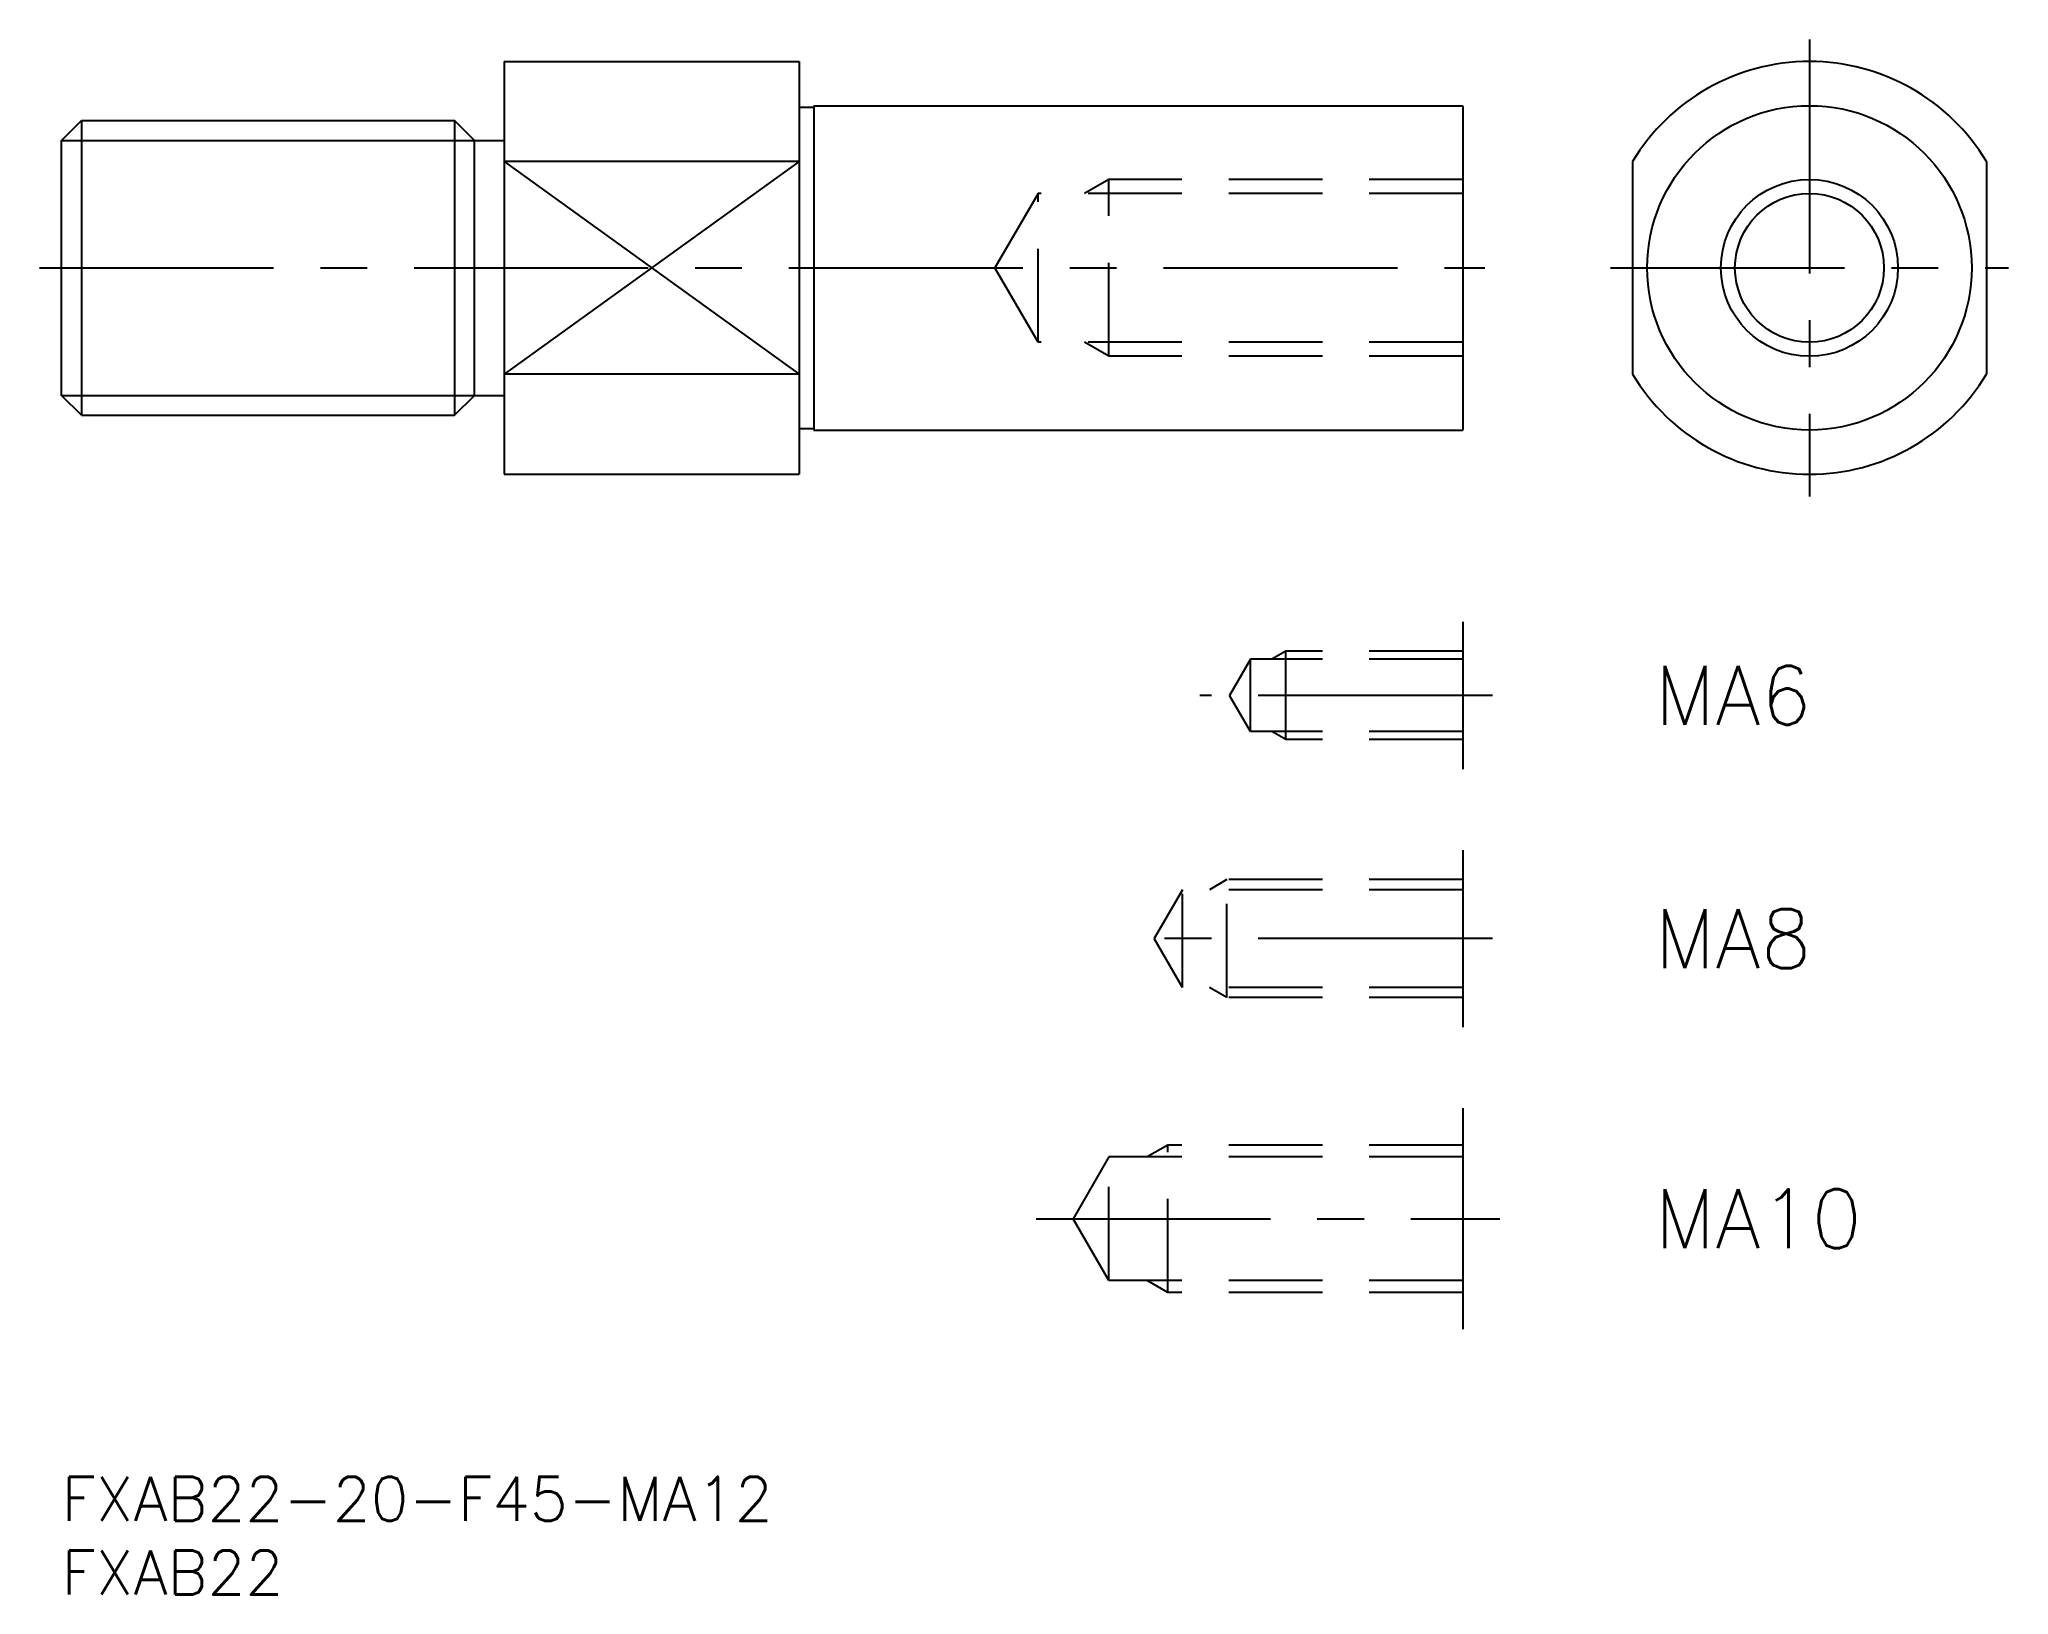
# Model space of a CAD drawing. Extents: x -1 to 132, y -8 to 98.
import ezdxf

# ---------------------------------------------------------------- set-up
doc = ezdxf.new("R2010")
doc.units = 0
doc.header["$LTSCALE"] = 0.5
doc.linetypes.add('CENTER', pattern=[50.8, 31.75, -6.35, 6.35, -6.35])
doc.linetypes.add('DASHED', pattern=[19.05, 12.7, -6.35])
for name, color, linetype in [('MSM_CENTER', 1, 'CENTER'), ('MSM_CONTINUOUS', 7, 'CONTINUOUS'), ('MSM_DASHED', 4, 'DASHED'), ('MSM_NARROW', 5, 'CONTINUOUS'), ('MSM_PART_NUMBER', 7, 'CONTINUOUS')]:
    doc.layers.add(name, color=color, linetype=linetype)
doc.styles.get("Standard").update_dxf_attribs({"font": 'txt.shx', "height": 3, "bigfont": 'bigfont.shx'})

# ---------------------------------------------------------------- blocks, each defined once
blk = doc.blocks.new('*U4')
at = {"layer": 'MSM_PART_NUMBER'}
blk.add_text('FXAB22-20-F45-MA12', height=3, dxfattribs=at).set_placement((0, -3))
blk = doc.blocks.new('*U5')
at = {"layer": 'MSM_PART_NUMBER'}
blk.add_text('FXAB22', height=3, dxfattribs=at).set_placement((0, -8))
blk = doc.blocks.new('*U6')
at = {"layer": 'MSM_PART_NUMBER'}
blk.add_text('MA10', height=4, dxfattribs=at).set_placement((108, 15.5))
blk = doc.blocks.new('*U7')
at = {"layer": 'MSM_PART_NUMBER'}
blk.add_text('MA8', height=4, dxfattribs=at).set_placement((108, 34.5))
blk = doc.blocks.new('*U8')
at = {"layer": 'MSM_PART_NUMBER'}
blk.add_text('MA6', height=4, dxfattribs=at).set_placement((108, 51))

msp = doc.modelspace()

# ---------------------------------------------------------------- linework, layer by layer
at = {"layer": 'MSM_CENTER'}
for p, q in [((118.5, 97.5), (118.5, 66.5)), ((-1.5, 82), (96.5, 82)), ((105, 82), (132, 82)), ((97, 53), (77.18, 53)), ((97, 36.5), (72.08, 36.5)), ((66.08, 17.5), (97.5, 17.5))]:
    msp.add_line(p, q, dxfattribs=at)
at = {"layer": 'MSM_CONTINUOUS'}
for p, q in [((30, 96), (50, 96)), ((30, 96), (30, 68)), ((50, 96), (50, 68)), ((50, 92.9), (51, 92.9)), ((51, 93), (95, 93)), ((51, 93), (51, 71)), ((95, 93), (95, 71)), ((0, 90.65), (1.35, 92)), ((1.35, 92), (26.65, 92)), ((1.35, 92), (1.35, 72)), ((28, 90.65), (26.65, 92)), ((26.65, 92), (26.65, 72)), ((0, 73.35), (0, 90.65)), ((28, 73.35), (28, 90.65)), ((28, 90.65), (30, 90.65)), ((50, 89.21), (30, 89.21)), ((106.5, 89.21), (106.5, 74.79)), ((130.5, 89.21), (130.5, 74.79)), ((50, 74.79), (30, 74.79)), ((1.35, 72), (0, 73.35)), ((26.65, 72), (28, 73.35)), ((28, 73.35), (30, 73.35)), ((1.35, 72), (26.65, 72)), ((50, 71.1), (51, 71.1)), ((51, 71), (95, 71)), ((30, 68), (50, 68)), ((95, 58), (95, 48)), ((95, 42.5), (95, 30.5)), ((95, 25), (95, 10))]:
    msp.add_line(p, q, dxfattribs=at)
for radius in [11, 5.05]:
    msp.add_circle((118.5, 82), radius, dxfattribs=at)
for start, end in [(31.0027, 148.9973), (211.0027, 328.9973)]:
    msp.add_arc((118.5, 82), 14, start, end, dxfattribs=at)
at = {"layer": 'MSM_DASHED'}
for p, q in [((66.2, 87.05), (63.28, 82)), ((66.2, 76.95), (66.2, 87.05)), ((95, 87.05), (66.2, 87.05)), ((71, 88), (69.36, 87.05)), ((71, 76), (71, 88)), ((95, 88), (71, 88)), ((66.2, 76.95), (63.28, 82)), ((95, 76.95), (66.2, 76.95)), ((71, 76), (69.36, 76.95)), ((95, 76), (71, 76)), ((80.6, 55.46), (79.18, 53)), ((95, 55.46), (80.6, 55.46)), ((80.6, 50.54), (80.6, 55.46)), ((83, 56), (82.06, 55.46)), ((95, 56), (83, 56)), ((83, 50), (83, 56)), ((80.6, 50.54), (79.18, 53)), ((95, 50.54), (80.6, 50.54)), ((83, 50), (82.06, 50.54)), ((95, 50), (83, 50)), ((79, 40.5), (77.83, 39.82)), ((79, 32.5), (79, 40.5)), ((95, 40.5), (79, 40.5)), ((76, 39.82), (74.08, 36.5)), ((76, 33.18), (76, 39.82)), ((95, 39.82), (76, 39.82)), ((76, 33.18), (74.08, 36.5)), ((95, 33.18), (76, 33.18)), ((79, 32.5), (77.83, 33.18)), ((95, 32.5), (79, 32.5)), ((71, 21.69), (68.58, 17.5)), ((71, 13.31), (71, 21.69)), ((95, 21.69), (71, 21.69)), ((75, 22.5), (73.59, 21.69)), ((75, 12.5), (75, 22.5)), ((95, 22.5), (75, 22.5)), ((71, 13.31), (68.58, 17.5)), ((95, 13.31), (71, 13.31)), ((75, 12.5), (73.59, 13.31)), ((95, 12.5), (75, 12.5))]:
    msp.add_line(p, q, dxfattribs=at)
at = {"layer": 'MSM_NARROW'}
for p, q in [((0, 90.65), (28, 90.65)), ((30, 89.21), (50, 74.79)), ((50, 89.21), (30, 74.79)), ((0, 73.35), (28, 73.35))]:
    msp.add_line(p, q, dxfattribs=at)
msp.add_circle((118.5, 82), 6, dxfattribs=at)

# ---------------------------------------------------------------- block references
at = {"layer": 'MSM_CONTINUOUS'}
for name in ['*U8', '*U7', '*U6', '*U4', '*U5']:
    msp.add_blockref(name, (0, 0), dxfattribs=at)

doc.saveas('drawing.dxf')
